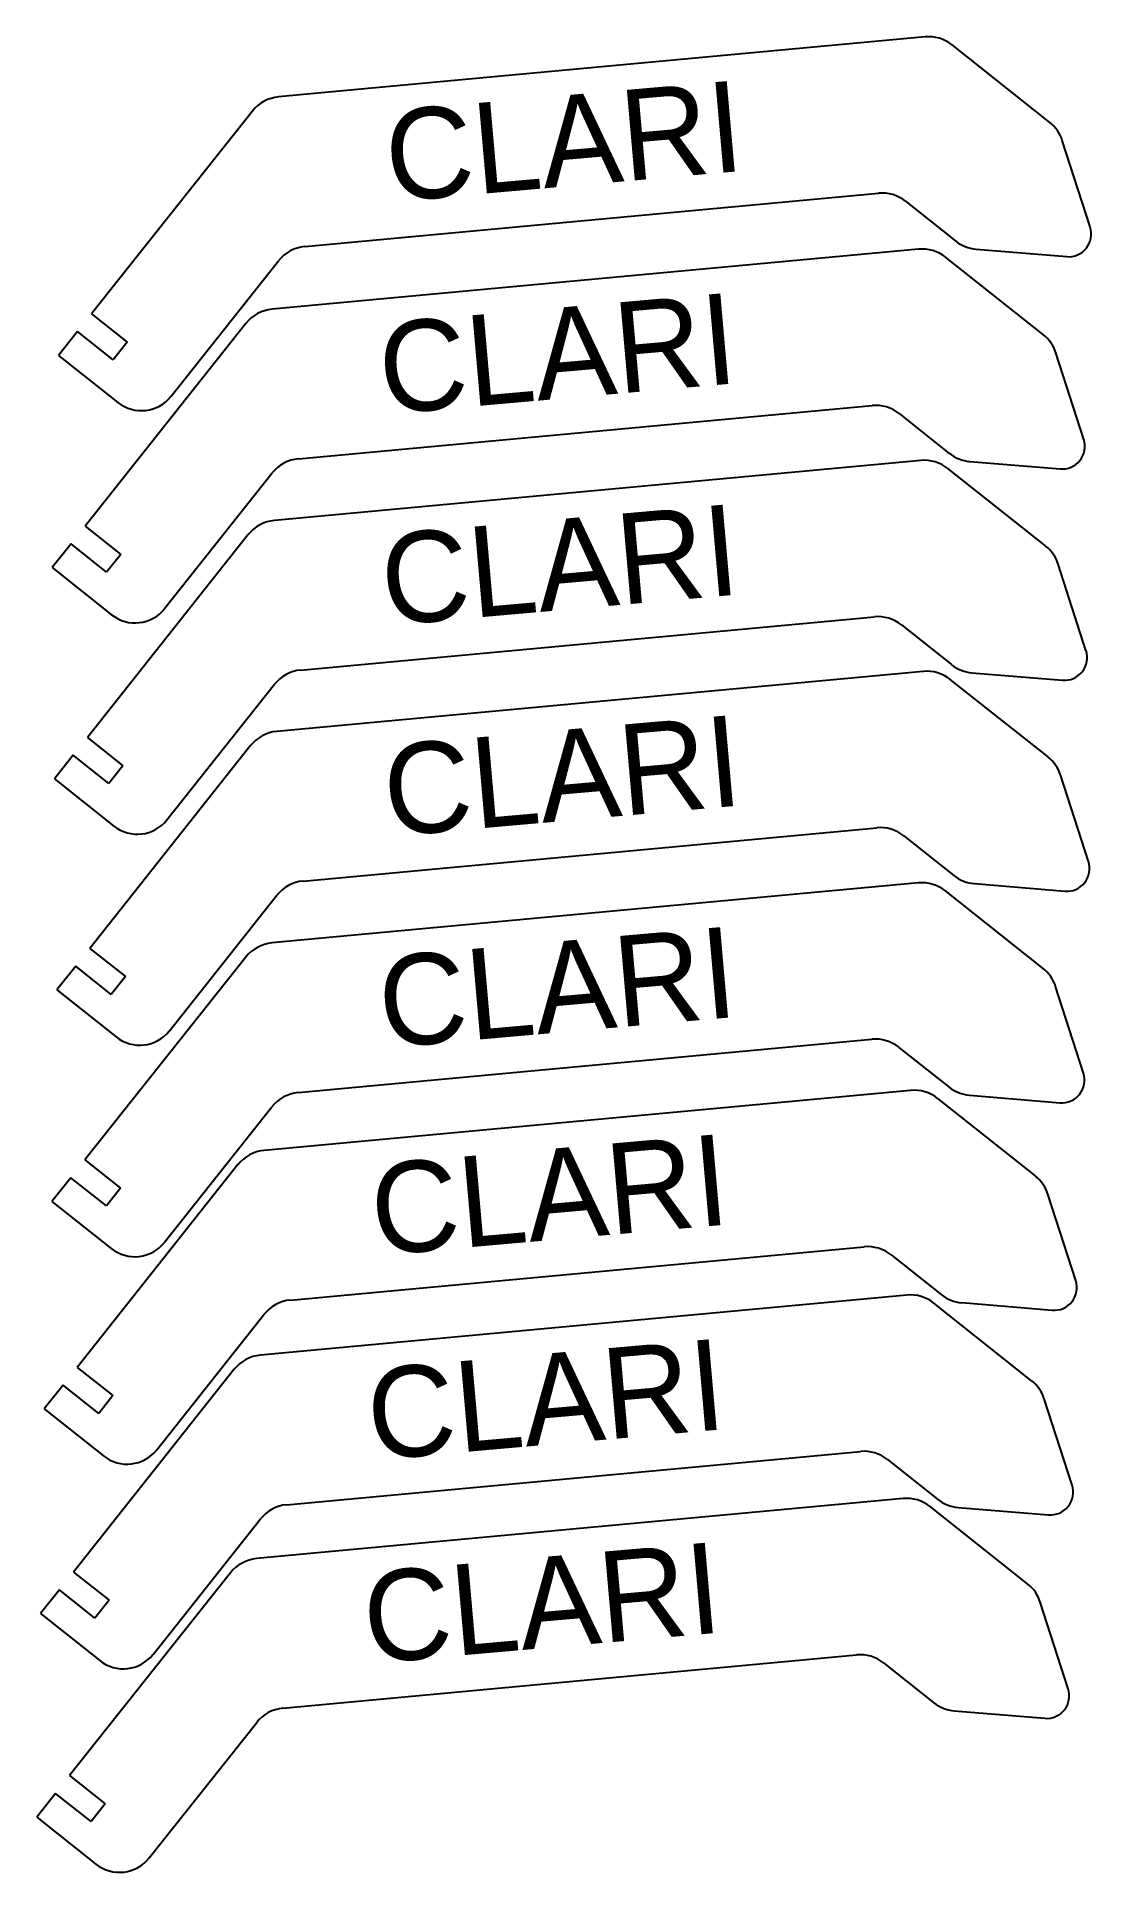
# Model space of a CAD drawing. Header units: millimetres. Extents: x 0 to 13.9, y -0.7 to 23.5.
import ezdxf

# ---------------------------------------------------------------- set-up
doc = ezdxf.new("R2010")
doc.units = ezdxf.units.MM
doc.layers.add('FINAL_RELEASECUT', color=1, linetype='Continuous')
doc.layers.add('Hatch', color=40, linetype='Continuous')

msp = doc.modelspace()

# ---------------------------------------------------------------- linework, layer by layer
at = {"layer": 'FINAL_RELEASECUT', "linetype": 'Continuous', "lineweight": 25}
for p, q in [((11.74, 23.515), (3.196, 22.722)), ((13.388, 22.385), (12.096, 23.409)), ((2.85, 22.535), (0.725, 19.857)), ((13.922, 21.004), (13.553, 22.147)), ((3.543, 20.746), (11.125, 21.45)), ((11.482, 21.344), (12.145, 20.818)), ((11.654, 20.711), (3.111, 19.918)), ((12.414, 20.712), (13.611, 20.612)), ((1.776, 18.768), (3.197, 20.559)), ((13.303, 19.581), (12.011, 20.605)), ((2.765, 19.731), (0.64, 17.052)), ((0.725, 19.857), (1.196, 19.484)), ((0.539, 19.622), (0.29, 19.308)), ((1.009, 19.249), (0.539, 19.622)), ((1.196, 19.484), (1.009, 19.249)), ((0.29, 19.308), (1.074, 18.687)), ((13.837, 18.199), (13.468, 19.343)), ((3.458, 17.942), (11.04, 18.645)), ((11.397, 18.539), (12.06, 18.014)), ((1.691, 15.963), (3.112, 17.755)), ((11.684, 17.92), (3.141, 17.127)), ((13.332, 16.79), (12.041, 17.814)), ((12.329, 17.907), (13.526, 17.808)), ((0.64, 17.052), (1.11, 16.679)), ((0.454, 16.817), (0.205, 16.504)), ((0.924, 16.444), (0.454, 16.817)), ((2.795, 16.94), (0.67, 14.261)), ((0.205, 16.504), (0.989, 15.882)), ((1.11, 16.679), (0.924, 16.444)), ((13.866, 15.408), (13.497, 16.551)), ((3.488, 15.151), (11.07, 15.854)), ((11.427, 15.748), (12.089, 15.223)), ((11.716, 15.133), (3.173, 14.34)), ((12.359, 15.116), (13.556, 15.017)), ((1.721, 13.172), (3.142, 14.964)), ((13.364, 14.003), (12.073, 15.027)), ((0.67, 14.261), (1.14, 13.888)), ((2.827, 14.153), (0.702, 11.475)), ((0.484, 14.026), (0.235, 13.713)), ((0.954, 13.653), (0.484, 14.026)), ((1.14, 13.888), (0.954, 13.653)), ((0.235, 13.713), (1.019, 13.091)), ((13.899, 12.622), (13.53, 13.765)), ((3.52, 12.364), (11.102, 13.068)), ((11.459, 12.962), (12.121, 12.436)), ((1.753, 10.386), (3.174, 12.177)), ((11.652, 12.339), (3.108, 11.546)), ((13.3, 11.209), (12.008, 12.233)), ((12.391, 12.33), (13.588, 12.23)), ((0.702, 11.475), (1.172, 11.102)), ((0.516, 11.24), (0.267, 10.926)), ((0.986, 10.867), (0.516, 11.24)), ((2.762, 11.359), (0.637, 8.68)), ((0.267, 10.926), (1.051, 10.305)), ((1.172, 11.102), (0.986, 10.867)), ((13.834, 9.827), (13.465, 10.971)), ((3.455, 9.57), (11.037, 10.274)), ((11.394, 10.167), (12.057, 9.642)), ((11.549, 9.598), (3.005, 8.806)), ((13.197, 8.468), (11.906, 9.492)), ((12.326, 9.535), (13.523, 9.436)), ((1.688, 7.592), (3.109, 9.383)), ((2.66, 8.618), (0.535, 5.94)), ((0.637, 8.68), (1.108, 8.308)), ((0.451, 8.445), (0.202, 8.132)), ((0.921, 8.073), (0.451, 8.445)), ((1.108, 8.308), (0.921, 8.073)), ((0.202, 8.132), (0.986, 7.511)), ((13.731, 7.087), (13.362, 8.23)), ((3.352, 6.829), (10.935, 7.533)), ((11.292, 7.427), (11.954, 6.901)), ((11.5, 6.895), (2.957, 6.102)), ((12.224, 6.795), (13.421, 6.696)), ((1.586, 4.851), (3.007, 6.642)), ((13.148, 5.764), (11.857, 6.788)), ((2.611, 5.915), (0.486, 3.236)), ((0.535, 5.94), (1.005, 5.567)), ((0.349, 5.705), (0.1, 5.391)), ((0.819, 5.332), (0.349, 5.705)), ((0.1, 5.391), (0.883, 4.77)), ((1.005, 5.567), (0.819, 5.332)), ((13.682, 4.383), (13.313, 5.526)), ((3.303, 4.125), (10.886, 4.829)), ((11.243, 4.723), (11.905, 4.197)), ((11.449, 4.207), (2.905, 3.414)), ((1.537, 2.147), (2.958, 3.938)), ((13.097, 3.077), (11.806, 4.101)), ((12.175, 4.091), (13.372, 3.992)), ((2.56, 3.227), (0.435, 0.548)), ((0.486, 3.236), (0.956, 2.863)), ((0.3, 3.001), (0.051, 2.687)), ((0.77, 2.628), (0.3, 3.001)), ((0.051, 2.687), (0.835, 2.066)), ((0.956, 2.863), (0.77, 2.628)), ((13.631, 1.695), (13.262, 2.839)), ((3.252, 1.438), (10.835, 2.142)), ((11.192, 2.035), (11.854, 1.51)), ((1.486, -0.54), (2.907, 1.251)), ((12.124, 1.403), (13.321, 1.304)), ((0.435, 0.548), (0.905, 0.176)), ((0.249, 0.313), (0, 0)), ((0.719, -0.06), (0.249, 0.313)), ((0, 0), (0.783, -0.621)), ((0.905, 0.176), (0.719, -0.06))]:
    msp.add_line(p, q, dxfattribs=at)
for centre, radius, start, end in [((11.786, 23.017), 0.5, 51.5762, 95.3021), ((3.242, 22.225), 0.5, 95.3021, 141.5762), ((13.077, 21.993), 0.5, 17.8861, 51.5762), ((11.172, 20.952), 0.5, 51.5762, 95.3021), ((13.636, 20.911), 0.3, 265.2662, 17.8861), ((3.589, 20.248), 0.5, 95.3021, 141.5762), ((11.701, 20.213), 0.5, 51.5762, 95.3021), ((12.455, 21.21), 0.5, 231.5762, 265.2662), ((3.157, 19.42), 0.5, 95.3021, 141.5762), ((12.992, 19.189), 0.5, 17.8861, 51.5762), ((1.385, 19.078), 0.5, 231.5762, 321.5762), ((11.086, 18.148), 0.5, 51.5762, 95.3021), ((13.551, 18.107), 0.3, 265.2662, 17.8861), ((12.37, 18.406), 0.5, 231.5762, 265.2662), ((3.504, 17.444), 0.5, 95.3021, 141.5762), ((11.731, 17.422), 0.5, 51.5762, 95.3021), ((3.187, 16.629), 0.5, 95.3021, 141.5762), ((13.022, 16.398), 0.5, 17.8861, 51.5762), ((1.3, 16.274), 0.5, 231.5762, 321.5762), ((11.116, 15.357), 0.5, 51.5762, 95.3021), ((13.581, 15.316), 0.3, 265.2662, 17.8861), ((3.534, 14.653), 0.5, 95.3021, 141.5762), ((11.763, 14.635), 0.5, 51.5762, 95.3021), ((12.4, 15.614), 0.5, 231.5762, 265.2662), ((3.219, 13.843), 0.5, 95.3021, 141.5762), ((13.054, 13.611), 0.5, 17.8861, 51.5762), ((1.329, 13.483), 0.5, 231.5762, 321.5762), ((11.148, 12.57), 0.5, 51.5762, 95.3021), ((13.613, 12.529), 0.3, 265.2662, 17.8861), ((12.432, 12.828), 0.5, 231.5762, 265.2662), ((3.566, 11.866), 0.5, 95.3021, 141.5762), ((11.698, 11.841), 0.5, 51.5762, 95.3021), ((3.154, 11.048), 0.5, 95.3021, 141.5762), ((12.989, 10.817), 0.5, 17.8861, 51.5762), ((1.361, 10.696), 0.5, 231.5762, 321.5762), ((11.084, 9.776), 0.5, 51.5762, 95.3021), ((13.548, 9.735), 0.3, 265.2662, 17.8861), ((3.501, 9.072), 0.5, 95.3021, 141.5762), ((11.595, 9.101), 0.5, 51.5762, 95.3021), ((12.367, 10.034), 0.5, 231.5762, 265.2662), ((3.052, 8.308), 0.5, 95.3021, 141.5762), ((12.886, 8.076), 0.5, 17.8861, 51.5762), ((1.297, 7.902), 0.5, 231.5762, 321.5762), ((10.981, 7.035), 0.5, 51.5762, 95.3021), ((13.446, 6.994), 0.3, 265.2662, 17.8861), ((3.398, 6.331), 0.5, 95.3021, 141.5762), ((11.546, 6.397), 0.5, 51.5762, 95.3021), ((12.265, 7.293), 0.5, 231.5762, 265.2662), ((3.003, 5.604), 0.5, 95.3021, 141.5762), ((12.838, 5.372), 0.5, 17.8861, 51.5762), ((1.194, 5.162), 0.5, 231.5762, 321.5762), ((10.932, 4.331), 0.5, 51.5762, 95.3021), ((13.397, 4.291), 0.3, 265.2662, 17.8861), ((3.35, 3.627), 0.5, 95.3021, 141.5762), ((11.495, 3.709), 0.5, 51.5762, 95.3021), ((12.216, 4.589), 0.5, 231.5762, 265.2662), ((2.952, 2.916), 0.5, 95.3021, 141.5762), ((12.786, 2.685), 0.5, 17.8861, 51.5762), ((1.145, 2.458), 0.5, 231.5762, 321.5762), ((10.881, 1.644), 0.5, 51.5762, 95.3021), ((12.165, 1.902), 0.5, 231.5762, 265.2662), ((13.346, 1.603), 0.3, 265.2662, 17.8861), ((3.299, 0.94), 0.5, 95.3021, 141.5762), ((1.094, -0.23), 0.5, 231.5762, 321.5762)]:
    msp.add_arc(centre, radius, start, end, dxfattribs=at)

# ---------------------------------------------------------------- texts
at = {"layer": 'Hatch', "char_height": 1.2, "attachment_point": 1, "rotation": 5.0261}
for insert in [(4.558, 22.53), (4.473, 19.725), (4.503, 16.934), (4.535, 14.148), (4.47, 11.354), (4.368, 8.613), (4.319, 5.909), (4.268, 3.222)]:
    msp.add_mtext_dynamic_manual_height_columns('\\pxt0.46704;{\\fComic Sans MS|b0|i0|c0|p66;CLARI}', width=2.1714, gutter_width=17.5, heights=[0], dxfattribs=dict(at, insert=insert))

doc.saveas('drawing.dxf')
